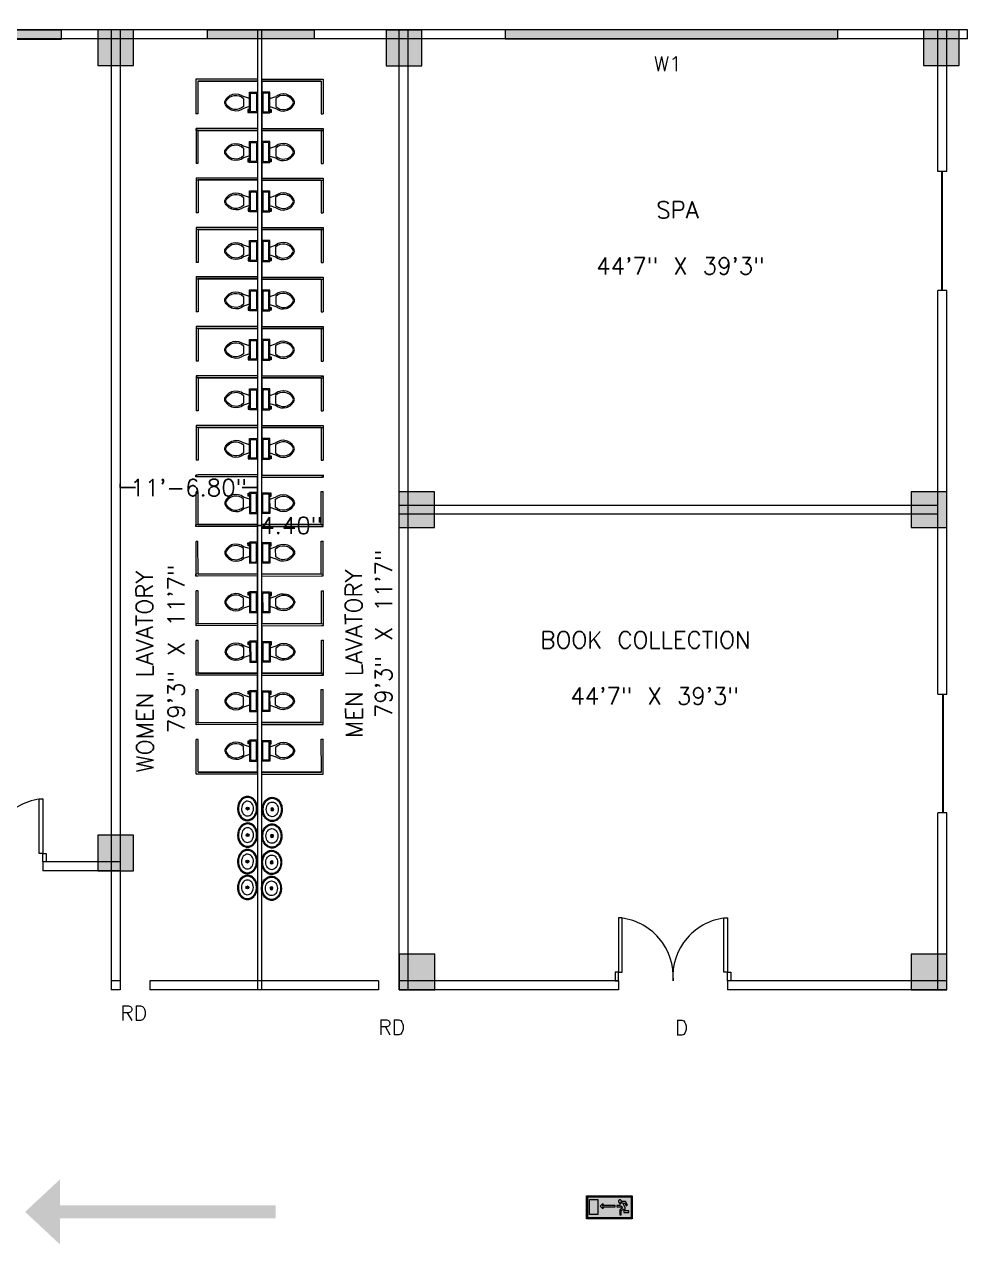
# Model space of a CAD drawing. Header units: inches. Extents: x 2447 to 25919, y 392 to 5548495.
# Drawn here: x 3451 to 4416, y 1809 to 3041 of the extents above; entities that cross this region are included whole.
import ezdxf

# ---------------------------------------------------------------- set-up
doc = ezdxf.new("R2010")
doc.units = ezdxf.units.IN
doc.header["$LTSCALE"] = 0.01968503937007874
doc.header["$MEASUREMENT"] = 0
doc.layers.get('0').update_dxf_attribs({"lineweight": 18})
doc.layers.get('Defpoints').update_dxf_attribs({"color": 140, "lineweight": 18})
for name, color, linetype, lineweight in [('CAR PARKING', 7, 'Continuous', 18), ('DOOR', 3, 'Continuous', 18), ('FIRE ESCAPE DOORS', 7, 'Continuous', 18), ('RESTROOM UTILITIES', 7, 'Continuous', 18), ('SHUTTER', 250, 'Continuous', 30), ('WINDOWS', 7, 'Continuous', 18)]:
    doc.layers.add(name, color=color, linetype=linetype, lineweight=lineweight)
doc.styles.get("Standard").update_dxf_attribs({"font": 'txt.shx', "height": 15})
doc.dimstyles.get("Standard").update_dxf_attribs({"dimtxt": 16.8, "dimasz": 0.007086614173228346, "dimexe": 0.007086614173228346, "dimexo": 0.002460629921259842, "dimgap": 0.003543307086614173, "dimtad": 0, "dimtih": 1, "dimtoh": 1, "dimzin": 0, "dimdsep": 46, "dimlunit": 3, "dimtxsty": 'Standard', "dimcen": 0.003543307086614173, "dimadec": 0, "dimazin": 0, "dimtfac": 1, "dimtofl": 0, "dimtmove": 0, "dimatfit": 3, "dimfxl": 0.03937007874015748, "dimtolj": 1, "dimtzin": 0, "dimarcsym": 0})

# ---------------------------------------------------------------- blocks, each defined once
blk = doc.blocks.new('Toilet - top')
for p, q in [((-10, -8.5), (-8, -8.5)), ((-10, -9.5), (-10, -8.5)), ((-7, -9.5), (-10, -9.5)), ((-8, -8.5), (-8, -8)), ((-7, -8), (-7, -9.5)), ((-4, -8), (-6, -14)), ((4, -8), (6, -14)), ((9.5, -6), (9.5, -2)), ((4, -14), (-4, -14))]:
    blk.add_line(p, q)
blk.add_lwpolyline([(10.5, -8), (10.5, 0), (-10.5, 0), (-10.5, -8)], close=True)
for points in [[(-9.5, -2), (-9.5, -6)], [(8.5, -1), (-8.5, -1)], [(-8.5, -7), (8.5, -7)]]:
    blk.add_lwpolyline(points)
for centre, radius, start, end in [((-8.625, -1.875), 0.8838834999999999, 81.8699, 188.1301), ((-8.625, -6.125), 0.8838834999999999, 171.869898, 278.1301), ((8.625, -1.875), 0.8838834999999999, 351.8699, 98.13009999999998), ((8.625, -6.125), 0.8838834999999999, 261.8699, 8.130099999999993), ((3.519562435188957, -21.58049502388982), 12.16902005083647, 141.4691096810948, 247.9714346835576), ((4.199957580658808, -21.81740929088453), 11.3291791325804, 136.3677254423718, 238.946823937405), ((-3.519499936778317, -21.58047137067522), 12.16903423757823, 292.0284332733153, 38.53070636800452), ((-4.199890672038477, -21.81738596564129), 11.32918622148567, 301.0530065773863, 43.63209216694732), ((2.096609817270334e-05, -27.87646475467881), 4, 245.7318247449371, 294.2681740488959), ((2.094152141829397e-05, -28.99996806116074), 4, 254.8605283244436, 285.1394707718433)]:
    blk.add_arc(centre, radius, start, end)
blk = doc.blocks.new('TOILET UTILITIES')
at = {"layer": 'RESTROOM UTILITIES'}
for p, q in [((-38.14655726668661, 22.71714803249051), (23.85344273331339, 22.71714803249051)), ((-38.14655726668661, 20.71714803249051), (-38.14655726668661, -27.28285196750949)), ((21.85344273331293, 20.71714803249051), (-38.14655726668661, 20.71714803249051)), ((-38.14655726668661, 20.71714803249051), (21.85344273331339, 20.71714803249051)), ((21.85344273331339, 20.71714803249051), (21.85344273331293, -12.41254047647999)), ((23.85344273331339, 22.71714803249051), (23.85344273331339, -12.41254047647953)), ((21.85344273331339, -12.41254047647999), (23.85344273331293, -12.41254047647999)), ((-38.14655726668661, -27.28285196750949), (21.85344273331293, -27.28285196750949)), ((-38.14655726668661, -29.28285196750949), (23.85344273331339, -29.28285196750949)), ((21.85462883597165, -27.41254047647999), (23.85344273331293, -27.41254047647999)), ((23.85344273331384, -27.41254047647953), (23.85344273331339, -29.28285196750949))]:
    blk.add_line(p, q, dxfattribs=at)
at = {"layer": 'RESTROOM UTILITIES', "rotation": 90}
blk.add_blockref('Toilet - top', (-38.14655726668661, -0.895414071155983), dxfattribs=at)
blk = doc.blocks.new('Sink - Oval top')
for p, q in [((-1, 0), (1, 0)), ((0, 1), (0, -1))]:
    blk.add_line(p, q)
at = {"linetype": 'Continuous'}
for points in [[(-12.2337188035408, 0.3941914712607968, 0.1176342565883263), (-11.46456229543958, -3.361933235489118, 0.104469279667093), (-8.878748691070427, -6.803541973650567, 0.09001578960148493), (-5.082757700676666, -9.072309807490512, 0.08191994915921848), (-0.3227280122732736, -10.01585280257211, 0.08191994915920903), (4.488169920880978, -9.380701564817912, 0.09001578960148009), (8.422342359155778, -7.36101289847943, 0.1044692796670922), (11.22435122606942, -4.093009071543406, 0.1176342565883338), (12.23371880354091, -0.3941914712607968, 0.1176342565883057), (11.46456229543992, 3.361933235488777, 0.1044692796670849), (8.878748691070427, 6.803541973650567, 0.09001578960148834), (5.082757700676325, 9.072309807490683, 0.08191994915920578), (0.3227280122732736, 10.01585280257211, 0.08191994915920695), (-4.488169920880864, 9.380701564817969, 0.0900157896014802), (-8.422342359155778, 7.36101289847943, 0.1044692796670951), (-11.22435122606919, 4.093009071543634, 0.1176342565883402)], [(-11.2862798685012, 0.1590597164737346, 0.1186217001864142), (-10.51590095791209, -3.253161772358112, 0.1046781721811095), (-8.071803350560117, -6.358618019863343, 0.08956206646917378), (-4.537699193222352, -8.366971929609804, 0.08118469889121774), (-0.1289739026695997, -9.15150355811437, 0.08118469889122752), (4.300109150126218, -8.491524865184601, 0.0895620664691798), (7.889406708212618, -6.583562428127607, 0.1046781721811044), (10.42004782883112, -3.548216131892445, 0.1186217001864013), (11.2862798685012, -0.1590597164736209, 0.1186217001863946), (10.51590095791221, 3.253161772357998, 0.1046781721811069), (8.071803350560117, 6.358618019863343, 0.0895620664691756), (4.537699193222124, 8.366971929609917, 0.08118469889121599), (0.1289739026695997, 9.151503558114428, 0.08118469889121414), (-4.300109150125877, 8.491524865184829, 0.08956206646917471), (-7.889406708212618, 6.583562428127607, 0.1046781721811045), (-10.42004782883112, 3.548216131892445, 0.1186217001863946)], [(-7.420452389032903, 0.08298767816017971, 0.1182825673856775), (-6.907065465214487, -2.167464938077501, 0.1046074595377274), (-5.294791470712084, -4.209988192029414, 0.0897179636260996), (-2.966599981142508, -5.52812215268807, 0.08143608252771127), (-0.06751351878551759, -6.036810076758798, 0.08143608252772175), (2.84222437824053, -5.593085960977874, 0.08971796362613145), (5.199312936802016, -4.327350491993343, 0.1046074595376878), (6.85686365682659, -2.321395784920355, 0.1182825673856714), (7.420452389033017, -0.08298767816017971, 0.1182825673856961), (6.907065465214487, 2.167464938077615, 0.1046074595377135), (5.294791470712084, 4.209988192029414, 0.08971796362612645), (2.966599981142622, 5.528122152687843, 0.08143608252774252), (0.06751351878551759, 6.036810076758798, 0.08143608252772248), (-2.842224378240644, 5.593085960977874, 0.08971796362612122), (-5.199312936802016, 4.327350491993343, 0.1046074595377049), (-6.856863656826476, 2.321395784920355, 0.1182825673856712)]]:
    blk.add_lwpolyline(points, format="xyb", close=True, dxfattribs=at)
for radius in [1.5, 1]:
    blk.add_circle((0, 0), radius)
blk = doc.blocks.new('WINDOWS')
at = {"layer": 'WINDOWS'}
h = blk.add_hatch(color=4, dxfattribs=at)
h.dxf.hatch_style = 1
h.paths.add_polyline_path([(9, 90), (0, 90), (0, -90), (9, -90)])
blk.add_lwpolyline([(0, -90), (9, -90), (9, 90), (0, 90)], close=True, dxfattribs=at)
blk = doc.blocks.new('double doors')
at = {"layer": 'DOOR'}
for points in [[(-54.94952744570674, 8.645392318127506), (-51.3411751434387, 8.645392318127506), (-51.3411751434387, 63.59491976383424), (-54.94952744570674, 63.59491976383424)], [(54.94952744570764, 8.645392318127506), (51.34117514344052, 8.645392318127506), (51.34117514344052, 63.59491976383424), (54.94952744570764, 63.59491976383424)], [(-54.94952744570674, 8.645392318127506), (-58.55787974797386, 8.645392318127506), (-58.55787974797386, 3.183231456205249e-12), (-54.94952744570674, 3.183231456205249e-12)], [(54.94952744570764, 8.645392318127506), (58.55787974797568, 8.645392318127506), (58.55787974797568, 3.183231456205249e-12), (54.94952744570764, 3.183231456205249e-12)]]:
    blk.add_lwpolyline(points, close=True, dxfattribs=at)
for centre, start, end in [((-59.27222360476935, 4.32269615906489), 355.8288296383018, 85.8288296383019), ((59.27222360477026, 4.32269615906489), 94.17117036167213, 184.1711703616981)]:
    blk.add_arc(centre, 59.42964069500497, start, end, dxfattribs=at)
blk = doc.blocks.new('*D185')
at = {"layer": 'CAR PARKING', "color": 0, "lineweight": -2, "transparency": 16777216}
for p, q in [((3547.770420199624, 2576.810448792949), (3547.770420199624, 2573.10946609345)), ((3686.570420199624, 2576.810448792949), (3686.570420199624, 2573.10946609345)), ((3547.777506813797, 2573.116552707623), (3563.333543559204, 2573.116552707623)), ((3686.563333585451, 2573.116552707623), (3671.007296840044, 2573.116552707623))]:
    blk.add_line(p, q, dxfattribs=at)
at = {"layer": 'CAR PARKING', "color": 0, "transparency": 16777216}
for points in [[(3547.777506813797, 2573.117733809985), (3547.777506813797, 2573.11537160526), (3547.770420199624, 2573.116552707623)], [(3686.563333585451, 2573.117733809985), (3686.563333585451, 2573.11537160526), (3686.570420199624, 2573.116552707623)]]:
    blk.add_solid(points, dxfattribs=at)
at = {"layer": 'Defpoints', "color": 0, "transparency": 16777216}
for p in [(3547.770420199624, 2576.81290942287), (3686.570420199624, 2576.81290942287), (3686.570420199624, 2573.116552707623)]:
    blk.add_point(p, dxfattribs=at)
at = {"layer": 'CAR PARKING', "color": 0, "transparency": 16777216, "insert": (3617.170420199624, 2573.116552707623), "char_height": 17, "attachment_point": 5}
blk.add_mtext('\\A1;11\'-6.80"', dxfattribs=at)
blk = doc.blocks.new('*D186')
at = {"layer": 'CAR PARKING', "color": 0, "lineweight": -2, "transparency": 16777216}
for p, q in [((3686.570420199624, 2535.155321329544), (3686.570420199624, 2534.926451311481)), ((3686.577506813797, 2534.933537925654), (3690.963333585451, 2534.933537925654)), ((3690.970420199624, 2535.155321329544), (3690.970420199624, 2534.926451311481)), ((3690.970420199624, 2534.933537925654), (3690.977506813797, 2534.933537925654))]:
    blk.add_line(p, q, dxfattribs=at)
at = {"layer": 'CAR PARKING', "color": 0, "transparency": 16777216}
for points in [[(3686.577506813797, 2534.934719028016), (3686.577506813797, 2534.932356823292), (3686.570420199624, 2534.933537925654)], [(3690.963333585451, 2534.934719028016), (3690.963333585451, 2534.932356823292), (3690.970420199624, 2534.933537925654)]]:
    blk.add_solid(points, dxfattribs=at)
at = {"layer": 'Defpoints', "color": 0, "transparency": 16777216}
for p in [(3686.570420199624, 2535.157781959465), (3690.970420199624, 2535.157781959465), (3690.970420199624, 2534.933537925654)]:
    blk.add_point(p, dxfattribs=at)
at = {"layer": 'CAR PARKING', "color": 0, "transparency": 16777216, "insert": (3720.731050120884, 2534.933537925654), "char_height": 17, "attachment_point": 5}
blk.add_mtext('\\A1;4.40"', dxfattribs=at)
blk = doc.blocks.new('fire escape man')
h = blk.add_hatch(color=84)
h.paths.add_polyline_path([(22.21117326695874, 10.6686788336256), (-22.21117326696055, 10.6686788336256), (-22.21117326696055, -10.66867883362469), (22.21117326695874, -10.66867883362469)])
h.paths.add_polyline_path([(-6.11670919794675, -0.8331730136731206), (-7.457914537035161, -0.8331730136731206), (-9.449401252641051, 1.158313701936697), (-7.457914537035161, 3.19044300358033), (-6.11670919794675, 3.19044300358033), (-7.498557123065049, 1.686667320364513), (5.750925923644527, 1.686667320364513), (5.750925923644527, 0.6706026695426966), (-7.498557123065049, 0.6706026695426966)], flags=16)
h.paths.add_polyline_path([(-11.6034583123822, -7.33598677893039), (-20.09775879324929, -7.33598677893039), (-20.09775879324929, 8.026910741490449), (-11.6034583123822, 8.026910741490449)], flags=16)
h.paths.add_polyline_path([(7.376629364957862, 0.3454619812800295), (7.376629364957862, 1.808595078462031), (10.46546590345713, 1.808595078462031), (10.46546590345713, 4.043937310270813), (10.66867883362228, 3.96265213820711), (10.91253434981731, 3.96265213820711), (11.23767503807998, 4.003294724236998), (11.56281572634265, 4.084579896304628), (11.80667124254554, 4.247150240435962), (12.05052675874058, 4.450363170601111), (12.25373968890572, 4.694218686796147), (12.41631003303313, 4.978716789024999), (12.49759520510076, 5.263214891257779), (12.5382377911385, 5.588355579520446), (12.5382377911385, 5.669640751584149), (12.5382377911385, 5.75092592365178), (16.23671312012536, 5.75092592365178), (18.22819983573125, 2.296306110856032), (17.0495648407781, 1.60538214830081), (15.50514657153239, 4.287792826469778), (13.39173209782113, 4.287792826469778), (15.8709298458328, -0.06096387904634059), (15.8709298458328, -3.556226277871976), (19.69133293291718, -3.556226277871976), (19.69133293291718, -5.100644547121608), (14.40779674864688, -5.100644547121608), (14.40779674864688, -1.686667320363604), (11.72538607047791, -3.231085589609309), (11.72538607047791, -7.498557123061723), (10.3841807313895, -7.498557123061723), (10.3841807313895, -2.377591282918825), (13.02594882352858, -0.8331730136731206), (11.68474348444802, 1.483454390199364), (11.68474348444802, 0.3454619812800295)], flags=16)
h.paths.add_polyline_path([(9.32747349454172, 5.222572305223964), (9.205545736436347, 5.466427821422927), (9.083617978338829, 5.791568509685595), (9.083617978338829, 6.076066611914446), (9.083617978338829, 6.401207300177114), (9.205545736436347, 6.685705402405965), (9.32747349454172, 6.970203504638745), (9.53068642470687, 7.214059020833782), (9.733899354864162, 7.376629364965114), (9.977754871067054, 7.539199709096448), (10.26225297329198, 7.620484881164079), (10.58739366155465, 7.661127467193967), (10.87189176378743, 7.620484881164079), (11.1563898660202, 7.539199709096448), (11.44088796824513, 7.376629364965114), (11.64410089841028, 7.214059020833782), (11.84731382857543, 6.970203504638745), (11.96924158667295, 6.685705402405965), (12.09116934477046, 6.401207300177114), (12.09116934477046, 6.076066611914446), (12.09116934477046, 5.791568509685595), (11.96924158667295, 5.466427821422927), (11.84731382857543, 5.222572305223964), (11.64410089841028, 4.978716789024999), (11.44088796824513, 4.775503858863778), (11.1563898660202, 4.653576100762332), (10.87189176378743, 4.531648342664814), (10.58739366155465, 4.531648342664814), (10.26225297329198, 4.531648342664814), (9.977754871067054, 4.653576100762332), (9.733899354864162, 4.775503858863778), (9.53068642470687, 4.978716789024999)], flags=16)
h = blk.add_hatch(color=7)
h.dxf.hatch_style = 1
h.paths.add_polyline_path([(-11.6034583123822, 8.026910741490449), (-20.09775879324929, 8.026910741490449), (-20.09775879324929, -7.33598677893039), (-11.6034583123822, -7.33598677893039)])
h.paths.add_polyline_path([(5.750925923644527, 1.686667320364513), (-7.498557123065049, 1.686667320364513), (-6.11670919794675, 3.19044300358033), (-7.457914537035161, 3.19044300358033), (-9.449401252641051, 1.158313701936697), (-7.457914537035161, -0.8331730136731206), (-6.11670919794675, -0.8331730136731206), (-7.498557123065049, 0.6706026695426966), (5.750925923644527, 0.6706026695426966)])
h.paths.add_polyline_path([(13.39173209782113, 4.287792826469778), (15.50514657153239, 4.287792826469778), (17.0495648407781, 1.60538214830081), (18.22819983573125, 2.296306110856032), (16.23671312012536, 5.75092592365178), (12.5382377911385, 5.75092592365178), (12.5382377911385, 5.669640751584149), (12.5382377911385, 5.588355579520446), (12.49759520510076, 5.263214891257779), (12.41631003303313, 4.978716789024999), (12.25373968890572, 4.694218686796147), (12.05052675874058, 4.450363170601111), (11.80667124254554, 4.247150240435962), (11.56281572634265, 4.084579896304628), (11.23767503807998, 4.003294724236998), (10.91253434981731, 3.96265213820711), (10.66867883362228, 3.96265213820711), (10.46546590345713, 4.043937310270813), (10.46546590345713, 1.808595078462031), (7.376629364957862, 1.808595078462031), (7.376629364957862, 0.3454619812800295), (11.68474348444802, 0.3454619812800295), (11.68474348444802, 1.483454390199364), (13.02594882352858, -0.8331730136731206), (10.3841807313895, -2.377591282918825), (10.3841807313895, -7.498557123061723), (11.72538607047791, -7.498557123061723), (11.72538607047791, -3.231085589609309), (14.40779674864688, -1.686667320363604), (14.40779674864688, -5.100644547121608), (19.69133293291718, -5.100644547121608), (19.69133293291718, -3.556226277871976), (15.8709298458328, -3.556226277871976), (15.8709298458328, -0.06096387904634059)])
h.paths.add_polyline_path([(11.96924158667295, 5.466427821422927), (12.09116934477046, 5.791568509685595), (12.09116934477046, 6.076066611914446), (12.09116934477046, 6.401207300177114), (11.96924158667295, 6.685705402405965), (11.84731382857543, 6.970203504638745), (11.64410089841028, 7.214059020833782), (11.44088796824513, 7.376629364965114), (11.1563898660202, 7.539199709096448), (10.87189176378743, 7.620484881164079), (10.58739366155465, 7.661127467193967), (10.26225297329198, 7.620484881164079), (9.977754871067054, 7.539199709096448), (9.733899354864162, 7.376629364965114), (9.53068642470687, 7.214059020833782), (9.32747349454172, 6.970203504638745), (9.205545736436347, 6.685705402405965), (9.083617978338829, 6.401207300177114), (9.083617978338829, 6.076066611914446), (9.083617978338829, 5.791568509685595), (9.205545736436347, 5.466427821422927), (9.32747349454172, 5.222572305223964), (9.53068642470687, 4.978716789024999), (9.733899354864162, 4.775503858863778), (9.977754871067054, 4.653576100762332), (10.26225297329198, 4.531648342664814), (10.58739366155465, 4.531648342664814), (10.87189176378743, 4.531648342664814), (11.1563898660202, 4.653576100762332), (11.44088796824513, 4.775503858863778), (11.64410089841028, 4.978716789024999), (11.84731382857543, 5.222572305223964)])
blk.add_lwpolyline([(-23.14595274571867, 11.60345831238371), (23.10531015967911, 11.60345831238371), (23.10531015967911, -11.64410089841269), (-23.14595274571867, -11.64410089841269)], close=True)
at = {"color": 18, "true_color": 0x000000}
for points in [[(-23.14595274571867, 11.60345831238371), (23.10531015967911, 11.60345831238371), (23.10531015967911, -11.64410089841269), (-23.14595274571867, -11.64410089841269)], [(-22.21117326696055, 10.6686788336256), (22.21117326695874, 10.6686788336256), (22.21117326695874, -10.66867883362469), (-22.21117326696055, -10.66867883362469)], [(-20.09775879324929, 8.026910741490449), (-11.6034583123822, 8.026910741490449), (-11.6034583123822, -7.33598677893039), (-20.09775879324929, -7.33598677893039)], [(-7.498557123065049, 1.686667320364513), (-6.11670919794675, 3.19044300358033), (-7.457914537035161, 3.19044300358033), (-9.449401252641051, 1.158313701936697), (-7.457914537035161, -0.8331730136731206), (-6.11670919794675, -0.8331730136731206), (-7.498557123065049, 0.6706026695426966), (5.750925923644527, 0.6706026695426966), (5.750925923644527, 1.686667320364513), (-7.498557123065049, 1.686667320364513)], [(19.69133293291718, -3.556226277871976), (15.8709298458328, -3.556226277871976), (15.8709298458328, -0.06096387904634059), (13.39173209782113, 4.287792826469778), (15.50514657153239, 4.287792826469778), (17.0495648407781, 1.60538214830081), (18.22819983573125, 2.296306110856032), (16.23671312012536, 5.75092592365178), (12.5382377911385, 5.75092592365178), (12.5382377911385, 5.75092592365178), (12.5382377911385, 5.669640751584149), (12.5382377911385, 5.588355579520446), (12.49759520510076, 5.263214891257779), (12.41631003303313, 4.978716789024999), (12.25373968890572, 4.694218686796147), (12.05052675874058, 4.450363170601111), (11.80667124254554, 4.247150240435962), (11.56281572634265, 4.084579896304628), (11.23767503807998, 4.003294724236998), (10.91253434981731, 3.96265213820711), (10.66867883362228, 3.96265213820711), (10.46546590345713, 4.043937310270813), (10.46546590345713, 1.808595078462031), (7.376629364957862, 1.808595078462031), (7.376629364957862, 0.3454619812800295), (11.68474348444802, 0.3454619812800295), (11.68474348444802, 1.483454390199364), (13.02594882352858, -0.8331730136731206), (10.3841807313895, -2.377591282918825), (10.3841807313895, -7.498557123061723), (11.72538607047791, -7.498557123061723), (11.72538607047791, -3.231085589609309), (14.40779674864688, -1.686667320363604), (14.40779674864688, -5.100644547121608), (19.69133293291718, -5.100644547121608), (19.69133293291718, -3.556226277871976)], [(10.58739366155465, 7.661127467193967), (10.26225297329198, 7.620484881164079), (9.977754871067054, 7.539199709096448), (9.733899354864162, 7.376629364965114), (9.53068642470687, 7.214059020833782), (9.32747349454172, 6.970203504638745), (9.205545736436347, 6.685705402405965), (9.083617978338829, 6.401207300177114), (9.083617978338829, 6.076066611914446), (9.083617978338829, 5.791568509685595), (9.205545736436347, 5.466427821422927), (9.32747349454172, 5.222572305223964), (9.53068642470687, 4.978716789024999), (9.733899354864162, 4.775503858863778), (9.977754871067054, 4.653576100762332), (10.26225297329198, 4.531648342664814), (10.58739366155465, 4.531648342664814), (10.87189176378743, 4.531648342664814), (11.1563898660202, 4.653576100762332), (11.44088796824513, 4.775503858863778), (11.64410089841028, 4.978716789024999), (11.84731382857543, 5.222572305223964), (11.96924158667295, 5.466427821422927), (12.09116934477046, 5.791568509685595), (12.09116934477046, 6.076066611914446), (12.09116934477046, 6.401207300177114), (11.96924158667295, 6.685705402405965), (11.84731382857543, 6.970203504638745), (11.64410089841028, 7.214059020833782), (11.44088796824513, 7.376629364965114), (11.1563898660202, 7.539199709096448), (10.87189176378743, 7.620484881164079), (10.58739366155465, 7.661127467193967)]]:
    blk.add_lwpolyline(points, close=True, dxfattribs=at)
at = {"color": 84, "lineweight": 0}
blk.add_lwpolyline([(22.21117326695874, 10.6686788336256), (-22.21117326696055, 10.6686788336256), (-22.21117326696055, -10.66867883362469), (22.21117326695874, -10.66867883362469), (22.21117326695874, 10.6686788336256)], close=True, dxfattribs=at)
blk = doc.blocks.new('column')
at = {"layer": 'FIRE ESCAPE DOORS'}
h = blk.add_hatch(color=2, dxfattribs=at)
h.dxf.hatch_style = 1
h.paths.add_polyline_path([(3085.817281707353, 2952.356137778107), (3049.817281707353, 2952.356137778107), (3049.817281707353, 2916.356137778107), (3085.817281707353, 2916.356137778107)])
blk.add_lwpolyline([(3049.817281707353, 2916.356137778107), (3085.817281707353, 2916.356137778107), (3085.817281707353, 2952.356137778107), (3049.817281707353, 2952.356137778107)], close=True, dxfattribs=at)
blk = doc.blocks.new('COLUMNS')
at = {"layer": 'FIRE ESCAPE DOORS'}
blk.add_blockref('column', (-3067.817281707353, -2934.356137778107), dxfattribs=at)
blk = doc.blocks.new('*D194')
at = {"color": 0, "lineweight": -2, "transparency": 16777216}
for p, q in [((2638.770420199624, 3035.222173837245), (2638.770420199624, 3240.563248164708)), ((2638.777506813797, 3240.556161550534), (4414.683543559204, 3240.556161550534)), ((6238.763333585451, 3240.556161550534), (4462.857296840044, 3240.556161550534)), ((6238.770420199624, 3035.222173837245), (6238.770420199624, 3240.563248164708))]:
    blk.add_line(p, q, dxfattribs=at)
at = {"color": 0, "transparency": 16777216}
for points in [[(2638.777506813797, 3240.557342652897), (2638.777506813797, 3240.554980448172), (2638.770420199624, 3240.556161550534)], [(6238.763333585451, 3240.557342652897), (6238.763333585451, 3240.554980448172), (6238.770420199624, 3240.556161550534)]]:
    blk.add_solid(points, dxfattribs=at)
at = {"layer": 'Defpoints', "color": 0, "transparency": 16777216}
for p in [(6238.770420199624, 3240.556161550534), (2638.770420199624, 3035.219713207323), (6238.770420199624, 3035.219713207323)]:
    blk.add_point(p, dxfattribs=at)
at = {"color": 0, "transparency": 16777216, "insert": (4438.770420199624, 3240.556161550534), "char_height": 17, "attachment_point": 5}
blk.add_mtext("\\A1;300'", dxfattribs=at)
blk = doc.blocks.new('WINDOWS W1')
h = blk.add_hatch(color=4)
h.dxf.hatch_style = 1
h.paths.add_polyline_path([(336, 9), (0, 9), (0, 0), (336, 0)])
blk.add_lwpolyline([(0, 0), (336, 0), (336, 9), (0, 9)], close=True)
blk = doc.blocks.new('VENTILATOR')
at = {"true_color": 0xf8991e}
h = blk.add_hatch(color=30, dxfattribs=at)
h.dxf.hatch_style = 1
h.paths.add_polyline_path([(108, 9), (0, 9), (0, 0), (108, 0)])
blk.add_lwpolyline([(0, 9), (108, 9), (108, 0), (0, 0)], close=True)

msp = doc.modelspace()

# ---------------------------------------------------------------- hatches: boundary and pattern name
at = {"layer": 'FIRE ESCAPE DOORS'}
h = msp.add_hatch(color=3, dxfattribs=at)
h.dxf.hatch_style = 1
h.paths.add_polyline_path([(3487.284017642235, 1835.235817585853), (3705.111817401548, 1835.235817585853), (3705.111817401548, 1848.547516460033), (3487.284017642235, 1848.547516460033)])
h.paths.add_polyline_path([(3487.284017642234, 1808.878733198083), (3487.284017642235, 1835.235817585853), (3487.284017642235, 1848.547516460033), (3487.284017642235, 1874.904600847804), (3451.881980382338, 1841.891667022943)])

# ---------------------------------------------------------------- linework, layer by layer
for p, q in [((4403.951817230249, 3035.219713207323), (2638.770420199624, 3035.219713207323)), ((3538.770420199624, 3035.219713207323), (3538.770420199624, 2066.219713207323)), ((3547.770420199624, 3035.219713207323), (3547.770420199624, 2066.219713207323)), ((3686.570420199624, 3035.219713207323), (3686.570420199624, 2066.219713207323)), ((3690.970420199624, 2066.219713207324), (3690.970420199624, 3035.219713207323)), ((3829.770420199624, 2066.219713207324), (3829.770420199624, 3035.219713207323)), ((3838.770420199624, 2066.219713207324), (3838.770420199624, 3035.219713207323)), ((4373.970420199624, 2892.364750181753), (4373.970420199624, 3035.219713207323)), ((4382.970420199624, 2892.364750181753), (4382.970420199624, 3035.219713207323)), ((4403.951817230249, 3026.219713207323), (2638.770420199624, 3026.219713207323)), ((4403.951817230249, 3026.219713207323), (2638.770420199624, 3026.219713207323)), ((4373.970420199624, 2364.648836582396), (4373.970420199624, 2772.069292954597)), ((4382.970420199624, 2364.648836582396), (4382.970420199624, 2772.069292954597)), ((4373.970420199624, 2555.219713207323), (3829.770420199624, 2555.219713207323)), ((4373.970420199624, 2546.219713207323), (3829.770420199624, 2546.219713207323)), ((4373.970420199625, 2066.219713207324), (4373.970420199624, 2244.833409113306)), ((4382.970420199625, 2066.219713207324), (4382.970420199624, 2244.833409113306)), ((3538.770420199623, 2195.219713207323), (3469.62044995014, 2195.219713207323)), ((3469.62044995014, 2195.219713207323), (3469.62044995014, 2186.219713207323)), ((3547.770420199624, 2195.219713207323), (3538.770420199623, 2195.219713207323)), ((3538.770420199623, 2186.219713207323), (3469.62044995014, 2186.219713207323)), ((3547.770420199624, 2186.219713207323), (3538.770420199623, 2186.219713207323)), ((3547.770420199624, 2075.219713207323), (3538.770420199624, 2075.219713207323)), ((3808.782961976744, 2075.219713207323), (3577.795948103141, 2075.219713207323)), ((3577.795948103141, 2075.219713207323), (3577.795948103141, 2066.219713207323)), ((3808.782961976744, 2075.264362359169), (3808.782961976744, 2066.219713207323)), ((4051.420892753918, 2075.219713207323), (3829.770420199624, 2075.219713207323)), ((4051.420892753918, 2075.219713207327), (4051.420892753917, 2066.219713207323)), ((4382.970420199624, 2075.219713207323), (4161.319947645332, 2075.219713207323)), ((4161.319947645332, 2075.219713207323), (4161.319947645332, 2066.219713207323)), ((3547.770420199624, 2066.219713207323), (3538.770420199624, 2066.219713207323)), ((3547.770420199624, 2066.219713207323), (3538.770420199624, 2066.219713207323)), ((3547.770420199624, 2066.219713207323), (3538.770420199624, 2066.219713207323)), ((3808.782961976744, 2066.219713207323), (3577.795948103141, 2066.219713207323)), ((4051.420892753918, 2066.219713207323), (3829.770420199624, 2066.219713207323)), ((4382.970420199624, 2066.219713207323), (4161.319947645332, 2066.219713207323))]:
    msp.add_line(p, q)
for p, q in [((4403.951817230249, 3026.219713207323), (4403.951817230249, 3035.219713207323)), ((4382.970420199624, 2892.364750181753), (4373.970420199624, 2892.364750181753)), ((4382.970420199624, 2772.069292954597), (4373.970420199624, 2772.069292954597)), ((4373.970420199625, 2364.648836582396), (4382.970420199624, 2364.648836582396)), ((4382.970420199625, 2244.833409113306), (4373.970420199625, 2244.833409113306))]:
    msp.add_line(p, q, dxfattribs=at)
at = {"layer": 'RESTROOM UTILITIES'}
for p, q in [((3682.310548972243, 2538.172137904053), (3682.310548972234, 2538.172137904053)), ((3690.970420199624, 2538.203273058722), (3690.970420199633, 2538.203273058722)), ((3682.37861350513, 2528.706592012413), (3682.37861350513, 2528.706592012413)), ((3690.970420199624, 2528.737482452154), (3690.970420199624, 2528.737482452154))]:
    msp.add_line(p, q, dxfattribs=at)
at = {"layer": 'SHUTTER'}
for p, q in [((4377.998030480674, 2892.197576855389), (4377.998030480674, 2772.197576855389)), ((4378.933347002639, 2364.677410928522), (4378.93334700264, 2244.833409113307))]:
    msp.add_line(p, q, dxfattribs=at)

# ---------------------------------------------------------------- block references
for name, p in [('COLUMNS', (3543.312018889166, 3017.219713207323)), ('VENTILATOR', (3636.037879550757, 3026.219713207323)), ('COLUMNS', (3834.58147102797, 3017.162744806576)), ('WINDOWS W1', (3936.783530059198, 3026.219713207323)), ('COLUMNS', (4377.456868689671, 3017.219713207323)), ('COLUMNS', (3847.306481245137, 2550.815987077737)), ('COLUMNS', (4364.926430493757, 2550.966769703626)), ('COLUMNS', (3543.270420199624, 2204.219713207323)), ('COLUMNS', (3847.770420199623, 2084.219713207323)), ('COLUMNS', (4364.970420199624, 2084.219713207323)), ('fire escape man', (4042.159996068636, 1846.501670933726))]:
    msp.add_blockref(name, p)
at = {"layer": 'DOOR'}
for p in [(3414.670922504432, 2195.21971320732), (4106.370420199624, 2075.219713207323)]:
    msp.add_blockref('double doors', p, dxfattribs=at)
at = {"layer": 'RESTROOM UTILITIES', "xscale": -1}
for name, p, rotation in [('TOILET UTILITIES', (3648.347224661291, 2962.927048263371), 0.002420321216245469), ('TOILET UTILITIES', (3648.375365268394, 2912.900664955325), 0.002420321216245469), ('TOILET UTILITIES', (3648.43073816555, 2863.020467819968), 0.002420321216245469), ('TOILET UTILITIES', (3648.423825142377, 2812.953509770676), 0.002420321216245469), ('TOILET UTILITIES', (3648.399939278141, 2763.099586990407), 0.002420321216245469), ('TOILET UTILITIES', (3648.423484757814, 2713.181783077871), 0.002420321216245469), ('TOILET UTILITIES', (3648.425596886523, 2663.181783122482), 0.002420321216245469), ('TOILET UTILITIES', (3648.427709015231, 2613.181783167092), 0.002420321216245469), ('TOILET UTILITIES', (3729.092665283566, 2556.60348267715), 180.2059967433289), ('TOILET UTILITIES', (3729.145193980349, 2506.603348375369), 180.2059967433289), ('TOILET UTILITIES', (3729.332150291384, 2456.589720870225), 180.2059967433289), ('TOILET UTILITIES', (3729.504725347724, 2406.593639341954), 180.2059967433289), ('TOILET UTILITIES', (3729.09835735321, 2356.745450380907), 180.2059967433289), ('TOILET UTILITIES', (3729.187081341425, 2306.582190069612), 180.2059967433289), ('Sink - Oval top', (3701.561350781099, 2248.242416353592), 269.314434953291), ('Sink - Oval top', (3701.240594806564, 2221.436664490192), 269.314434953291), ('Sink - Oval top', (3700.962307143768, 2194.732697502998), 269.314434953291), ('Sink - Oval top', (3700.741107167605, 2168.601716752813), 269.314434953291)]:
    msp.add_blockref(name, p, dxfattribs=dict(at, rotation=rotation))
at = {"layer": 'RESTROOM UTILITIES'}
for p in [(3729.182687679879, 2962.884989034063), (3729.156660316007, 2912.858604581919), (3729.103394486828, 2862.978405151972), (3729.112422467183, 2812.911447439375), (3729.138414289429, 2763.057525712587), (3729.11697746631, 2713.139720849967), (3729.11697746631, 2663.139720849967), (3729.11697746631, 2613.139720849967)]:
    msp.add_blockref('TOILET UTILITIES', p, dxfattribs=at)
for name, p, rotation in [('TOILET UTILITIES', (3648.427520604114, 2556.589365140073), 180.2059967433288), ('TOILET UTILITIES', (3648.41995892759, 2506.5314391819), 180.2059967433288), ('TOILET UTILITIES', (3648.430917178272, 2456.531155420359), 180.2059967433288), ('TOILET UTILITIES', (3648.567454706111, 2406.53132315863), 180.2059967433288), ('TOILET UTILITIES', (3648.467428915785, 2356.530640372071), 180.2059967433288), ('TOILET UTILITIES', (3648.521255007414, 2306.530510734861), 180.2059967433288), ('Sink - Oval top', (3676.554567397052, 2249.122925361733), 90), ('Sink - Oval top', (3676.554567397052, 2222.315254493914), 90), ('Sink - Oval top', (3676.51331998974, 2195.609869352938), 90), ('Sink - Oval top', (3676.42184480956, 2169.478112491078), 90)]:
    msp.add_blockref(name, p, dxfattribs=dict(at, rotation=rotation))
at = {"layer": 'WINDOWS', "rotation": 90}
msp.add_blockref('WINDOWS', (3398.674853513745, 3026.083850441577), dxfattribs=at)

# ---------------------------------------------------------------- texts
at = {"attachment_point": 1}
for s, width, gutter_width, insert, char_height in [('W1', 114.6365540182451, 75, (4086.946291925224, 3008.555084398948), 15), ('    SPA\\P\\P44\'7" X 39\'3"', 233.0521650384908, 85, (4028.832400308747, 2862.083012022338), 17), ('BOOK COLLECTION\\P\\P  44\'7" X 39\'3"', 401.2050150325376, 85, (3972.416316625546, 2427.86571358973), 17), ('RD', 54.32780358961918, 75, (3547.960392491323, 2049.99493306363), 15), ('RD', 54.32780358961918, 75, (3808.782961976744, 2035.755316243666), 15), ('D', 120.007313670324, 75, (4108.170337707632, 2035.366119575221), 15)]:
    msp.add_mtext_dynamic_manual_height_columns(s, width=width, gutter_width=gutter_width, heights=[0], dxfattribs=dict(at, insert=insert, char_height=char_height))
at = {"char_height": 17, "attachment_point": 1}
for s, width, insert, rotation in [('79\'3" X 11\'7"', 199.3792724075415, (3805.568394568385, 2340.436733794602), 90), ('79\'3" X 11\'7"', 199.3792724075415, (3595.950394156622, 2325.237261733029), 90), ('  MEN LAVATORY', 251.5899462130629, (3775.888704872923, 2289.900488199655), 90.20599674332173), ('WOMEN LAVATORY', 251.5899462130629, (3564.555223947289, 2285.406985563), 90.20599674332173)]:
    msp.add_mtext_dynamic_manual_height_columns(s, width=width, gutter_width=85, heights=[0], dxfattribs=dict(at, insert=insert, rotation=rotation))

# ---------------------------------------------------------------- dimensions: what is measured, and where the dimension line sits
dim = msp.add_linear_dim(base=(6238.770420199624, 3240.556161550534), p1=(2638.770420199624, 3035.219713207323), p2=(6238.770420199624, 3035.219713207323), dimstyle='Standard')
dim.commit()
dim.dimension.update_dxf_attribs({"geometry": '*D194', "text_midpoint": (4438.770420199624, 3240.556161550534)})
at = {"layer": 'CAR PARKING'}
for base, p1, p2, picture, middle in [((3686.570420199624, 2573.116552707623), (3547.770420199624, 2576.81290942287), (3686.570420199624, 2576.81290942287), '*D185', (3617.170420199624, 2573.116552707623)), ((3690.970420199624, 2534.933537925654), (3686.570420199624, 2535.157781959465), (3690.970420199624, 2535.157781959465), '*D186', (3720.731050120884, 2534.933537925654))]:
    dim = msp.add_linear_dim(base=base, p1=p1, p2=p2, dimstyle='Standard', dxfattribs=at)
    dim.commit()
    dim.dimension.update_dxf_attribs({"geometry": picture, "text_midpoint": middle})

doc.saveas('drawing.dxf')
